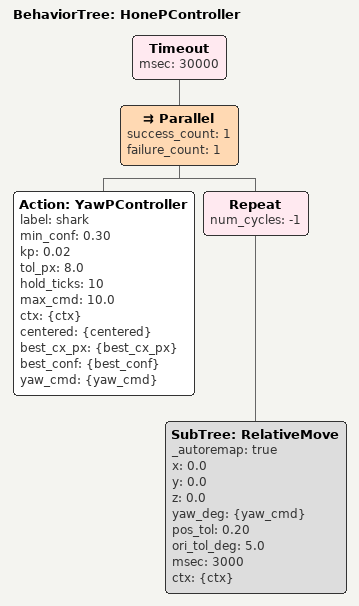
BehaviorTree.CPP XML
<root BTCPP_format="4" main_tree_to_execute="HonePController">

  <BehaviorTree ID="HonePController">
    <Timeout msec="30000">
      <!-- Succeed when controller succeeds & fail if movement fails -->
      <Parallel success_count="1" failure_count="1">

        <!-- Controller outputs yaw_cmd -->
        <Action ID="YawPController"
                label="shark"
                min_conf="0.30"
                kp="0.02"
                tol_px="8.0"
                hold_ticks="10"
                max_cmd="10.0"
                ctx="{ctx}"
                centered="{centered}"
                best_cx_px="{best_cx_px}"
                best_conf="{best_conf}"
                yaw_cmd="{yaw_cmd}"/>

        <!-- Keep applying small relative yaw moves using the latest yaw_cmd -->
        <Repeat num_cycles="-1">
          <SubTree ID="RelativeMove" _autoremap="true"
                   x="0.0" y="0.0" z="0.0"
                   yaw_deg="{yaw_cmd}"
                   pos_tol="0.20"
                   ori_tol_deg="5.0"
                   msec="3000"
                   ctx="{ctx}"/>
        </Repeat>

      </Parallel>
    </Timeout>
  </BehaviorTree>

</root>
